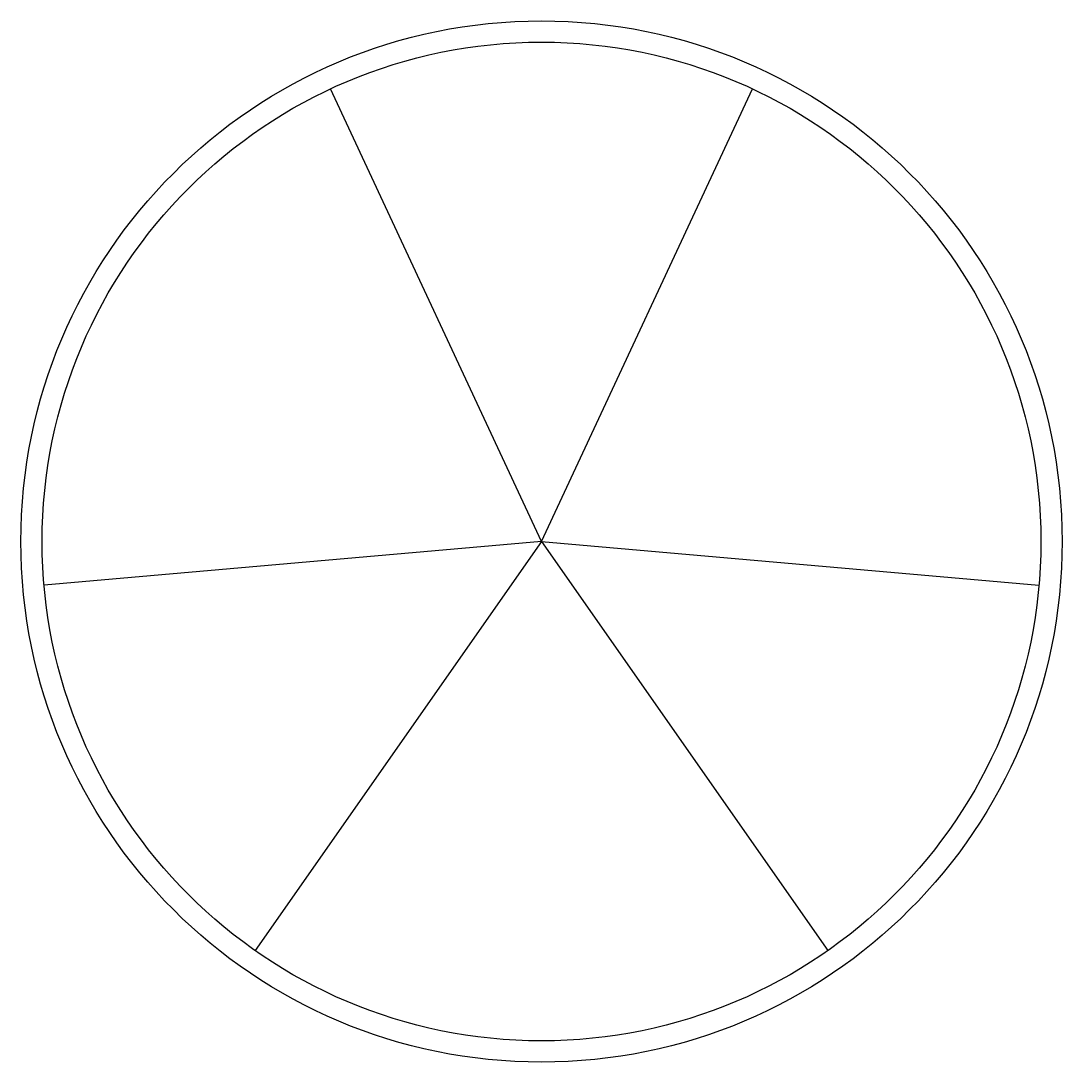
# Model space of a CAD drawing. Header units: feet. Extents: x -0.52 to 0.52, y -0.52 to 0.52.
import ezdxf

# ---------------------------------------------------------------- set-up
doc = ezdxf.new("R2010")
doc.units = ezdxf.units.FT
doc.header["$MEASUREMENT"] = 0
doc.layers.add('3DFACE', color=7, linetype='Continuous')

msp = doc.modelspace()

# ---------------------------------------------------------------- linework, layer by layer
for q in [(-0.2113, 0.4532, 1.0001), (0.2113, 0.4532, 1.0001), (-0.4981, -0.0436, 1.0001), (-0.2868, -0.4096, 1.0001), (0.2868, -0.4096, 1.0001), (0.4981, -0.0436, 1.0001)]:
    msp.add_line((0, 0, 1.0001), q)
msp.add_circle((0, 0, 1.0001), 0.5)
at = {"layer": '3DFACE'}
msp.add_circle((0, 0, 1), 0.5213, dxfattribs=at)
at = {"layer": 'Defpoints'}
msp.add_point((0, 0), dxfattribs=at)

doc.saveas('drawing.dxf')
